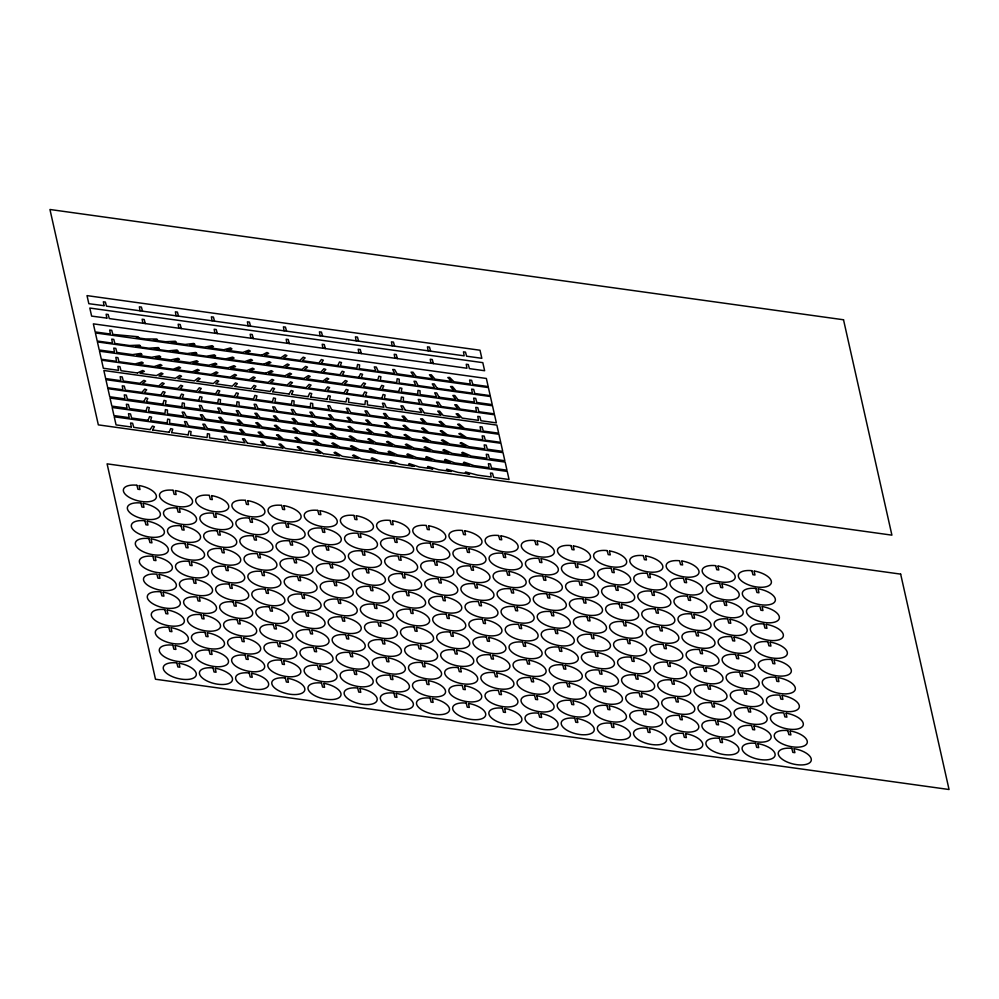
<?xml version="1.0" encoding="UTF-8"?>
<svg xmlns="http://www.w3.org/2000/svg" width="999" height="999" viewBox="0 0 999 999"><rect width="100%" height="100%" fill="white"/><g stroke="black" fill="none" stroke-linecap="round" stroke-linejoin="round"><path stroke-width="1.5" d="M215.659 393.856L199.151 391.571M150.225 429.632L133.729 427.347L132.617 423.276L130.569 422.989L131.281 426.873M343.981 392.944L327.472 390.671M285.027 375.761L289.822 373.114L291.558 373.963L287.562 376.161L303.958 378.434L308.404 375.599L310.177 376.423L306.468 378.783L322.939 381.081L326.935 378.084L328.771 378.858L325.387 381.406M211.301 374.475L216.184 371.878L217.907 372.739L213.848 374.887L230.207 377.16L234.79 374.375L236.551 375.199L232.755 377.51L249.213 379.795L253.384 376.873L255.195 377.659L251.673 380.144L268.169 382.43L271.978 379.37L273.826 380.132L270.604 382.754L287.125 385.065L290.559 381.88L292.457 382.617L289.548 385.352L306.069 387.699L309.128 384.403L311.064 385.09L308.491 387.962M310.414 406.968L310.602 403.109L312.65 403.496L312.874 407.367L329.383 409.665L327.772 405.606L329.77 405.781L331.805 409.94M262.013 355.057L266.945 352.485L268.656 353.346L264.573 355.469L280.969 357.754L285.115 354.807L286.925 355.607L283.429 358.092L299.925 360.389L303.246 357.167L305.157 357.879L302.36 360.664L318.881 363.024L321.366 359.553L323.339 360.202L321.278 363.236M417.707 394.18L417.969 390.347L420.017 390.734L420.154 394.593L436.663 396.878L434.69 392.819L436.675 392.944L439.073 397.127M236.663 405.569L236.975 401.748L239.036 402.147L239.111 405.981L255.619 408.279L254.108 404.233L256.119 404.408L258.042 408.554M140.06 310.789L139.361 306.805L141.396 307.093L142.507 311.139M176.074 315.796L175.374 311.813L177.41 312.1L178.509 316.134M212.075 320.804L211.376 316.82L213.424 317.095L214.523 321.141M248.089 325.811L247.39 321.815L249.438 322.103L250.537 326.149M284.103 330.806L283.404 326.823L285.439 327.11L286.551 331.156M286.888 343.231L286.189 339.235L288.236 339.523L289.335 343.569M320.117 335.814L319.418 331.83L321.453 332.118L322.565 336.151M322.902 348.239L322.202 344.243L324.25 344.53L325.349 348.576M356.131 340.821L355.432 336.838L357.467 337.113L358.566 341.159M358.916 353.234L358.216 349.25L360.252 349.538L361.363 353.571M392.132 345.829L391.433 341.833L393.481 342.12L394.58 346.166M394.93 358.241L394.23 354.258L396.266 354.533L397.377 358.579M430.944 363.249L430.244 359.253L432.28 359.54L433.379 363.586M266.071 373.102L271.216 370.629L272.902 371.503L268.669 373.539L284.952 375.799M264.061 364.123L269.218 361.663L270.891 362.55L266.646 364.56L282.979 366.833L287.437 363.998L289.223 364.822L285.502 367.182L301.973 369.468L305.657 366.371L307.53 367.12L304.408 369.78L320.929 372.103L323.888 368.781L325.824 369.468L323.339 372.365M181.818 406.693L182.33 402.897L184.378 403.334L184.278 407.117L200.787 409.403L199.288 405.357L201.298 405.544L203.209 409.69L219.743 412.038L217.757 407.979L219.743 408.104L222.14 412.287M137.512 372.914L142.707 370.479L144.38 371.353L140.11 373.364L156.393 375.624L161.226 372.927L162.962 373.776L159.003 375.986L175.399 378.271L179.77 375.399L181.556 376.211L177.897 378.609L194.38 380.906L198.314 377.884L200.162 378.658L196.828 381.231L213.336 383.541L216.87 380.382L218.756 381.131L215.772 383.828L232.292 386.176L235.439 382.892L237.362 383.604L234.715 386.438L251.236 388.798L254.008 385.414L255.969 386.089L253.646 389.048M291.458 404.308L292.033 400.537L294.081 400.961L293.918 404.732L310.427 407.03M192.345 371.815L197.59 369.405L199.251 370.279L194.955 372.265L211.214 374.525M167.083 422.852L167.707 419.093L169.755 419.53L169.543 423.289L186.051 425.586L184.503 421.528L186.501 421.703L188.474 425.861M160.851 394.98L144.343 392.819M217.707 402.909L218.456 399.175L220.504 399.637L220.155 403.346L236.663 405.644M188.137 434.79L189.036 431.093L191.071 431.568L190.584 435.239L207.093 437.537L207.405 433.641L209.465 434.053L209.54 437.874L226.049 440.172L224.3 436.113L226.298 436.263L228.459 440.434L244.992 442.807L242.47 438.761L244.405 438.811L247.377 443.007M272.515 401.648L273.464 397.964L275.499 398.439L274.962 402.098L291.471 404.395M398.751 391.483L399.862 387.837L401.898 388.336L401.198 391.958L417.707 394.243M162.874 404.008L164.011 400.374L166.059 400.874L165.322 404.483L181.83 406.78M381.893 398.102L383.079 394.48L385.114 394.992L384.34 398.576L400.836 400.874L401.398 397.015L403.459 397.44L403.284 401.211L419.792 403.509L418.256 399.45L420.254 399.625L422.227 403.783L438.748 406.143L436.501 402.085L438.461 402.172L441.146 406.356M198.764 400.249L199.975 396.628L202.01 397.14L201.211 400.724L217.707 403.009M327.06 399.2L328.284 395.592L330.319 396.103L329.508 399.675L346.004 401.973L346.828 398.151L348.876 398.613L348.451 402.31L364.96 404.607L365.347 400.724L367.395 401.136L367.407 404.945L383.916 407.242L382.43 403.184L384.428 403.371L386.338 407.517L402.872 409.877L400.899 405.819L402.872 405.931L405.282 410.114M146.029 410.739L147.265 407.13L149.301 407.642L148.464 411.213L164.972 413.511L165.384 409.615L167.432 410.04L167.42 413.848L183.928 416.133L182.118 412.075L184.116 412.225L186.338 416.396L202.884 418.768L200.362 414.722L202.298 414.772L205.27 418.968M312.487 416.034L309.89 412.137L311.825 412.175L314.86 416.371M413.648 376.036L411.064 372.152L412.987 372.177L416.034 376.386M253.571 398.988L254.895 395.404L256.93 395.916L256.006 399.463L272.515 401.76M148.139 420.167L149.55 416.608L151.573 417.132L150.587 420.654L167.095 422.952M361.251 377.622L362.562 374.288L360.539 373.726L358.841 377.21M169.193 432.117L170.704 428.583L172.727 429.12L171.628 432.592M308.117 396.541L309.727 393.044L311.75 393.594L310.527 396.978M337.849 365.497L339.473 361.988L341.496 362.537L340.259 365.921M382.18 389.173L383.753 385.964L381.743 385.377L379.845 388.761M179.82 397.577L181.518 394.093L183.541 394.655L182.218 398.002M291.521 394.255L293.157 391.084L291.159 390.497L289.223 393.818M234.628 396.328L236.338 392.857L238.361 393.419L237.025 396.74M362.949 395.442L364.672 391.958L366.683 392.52L365.347 395.854M143.943 401.336L145.767 397.889L147.777 398.464L146.329 401.735M218.032 394.056L219.792 390.921L217.807 390.309L215.734 393.606M152.61 429.832L154.408 426.71L152.41 426.098L150.275 429.408M346.366 393.169L348.189 390.047L346.191 389.435L344.031 392.744M342.27 374.95L344.168 371.853L342.182 371.228L339.872 374.737L323.376 372.452M272.59 391.645L274.563 388.586L272.59 387.949L270.192 391.433L253.684 389.148M160.876 394.905L163.112 391.596L165.097 392.207L163.237 395.304L179.808 397.739M199.101 391.446L201.249 388.436L199.276 387.787L196.691 391.133L180.195 388.936M327.435 390.572L329.645 387.575L327.672 386.913L325.025 390.334L308.516 388.037M144.306 392.719L146.691 389.785L144.743 389.111L141.895 392.382L125.387 390.184L124.276 386.113L122.24 385.839L122.939 389.822L107.73 387.724L105.906 379.657L498.913 434.265L500.724 442.345L485.302 440.197L484.19 436.126L482.155 435.851L482.854 439.835L466.62 437.599L460.327 433.329L458.853 433.716L464.048 437.237L447.602 434.965M180.17 388.848L182.705 385.976L180.782 385.277L177.747 388.486L161.239 386.301M161.226 386.251L164.186 383.529L162.3 382.792L158.791 385.964L142.295 383.666L145.679 381.106L143.844 380.332L139.848 383.329L123.339 381.031L122.228 376.96L120.18 376.685L120.879 380.669L105.669 378.571L103.859 370.504L496.853 425.112L498.676 433.191L483.254 431.044L482.142 426.985L480.094 426.698L480.794 430.681L464.498 428.446L459.29 424.063L457.629 424.313L462.05 428.059M261.913 355.107L245.754 352.859L250.324 351.099L248.739 350.187L242.832 352.447L226.973 350.249L231.93 348.876L230.482 347.914L223.701 349.787L208.279 347.652L213.461 346.665L212.175 345.666L204.495 347.128L189.698 345.067L194.917 344.468L193.806 343.444L185.165 344.443L171.341 342.52L176.299 342.27L175.362 341.233L165.622 341.72L153.459 340.035L157.605 340.06L156.855 339.023L145.592 338.936L136.438 337.662L138.799 337.787L138.224 336.763L112.837 334.39L111.726 330.319L109.69 330.032L110.39 334.028L95.167 331.93L93.357 323.851L486.363 378.471L488.174 386.551L472.752 384.403M321.328 363.361L337.837 365.659M340.284 365.996L356.793 368.281L357.567 364.46L359.615 364.922L359.24 368.631L375.736 370.916L374.288 366.87L376.298 367.058L378.171 371.203L394.692 373.551L392.682 369.493L394.655 369.605L397.103 373.788L413.648 376.186M416.096 376.523L432.604 378.821M451.56 381.456L435.052 379.158L431.306 374.775L429.445 374.825L432.604 378.671M263.923 364.185L247.827 361.95L252.51 360.289L250.961 359.365L244.83 361.538L229.071 359.34L234.091 358.067L232.68 357.093L225.699 358.878L210.377 356.743L215.597 355.844L214.335 354.845L206.468 356.206L191.646 354.146L196.878 353.459L195.729 352.447L187.3 353.534L172.902 351.536L178.097 351.024L177.023 350L168.144 350.874L154.221 348.938L159.303 348.589L158.317 347.552L148.913 348.201L135.627 346.353L140.497 346.166L139.585 345.13L129.608 345.517L114.885 343.481L113.774 339.41L111.738 339.123L112.437 343.119L97.215 341.021L95.405 332.942L488.399 387.562L490.222 395.629L474.8 393.494L473.688 389.423L471.64 389.135L472.34 393.131L456.043 390.884L452.397 386.501L450.524 386.538L453.608 390.384M342.32 375.087L358.828 377.372M361.276 377.709L377.784 380.007L378.858 376.236L380.906 376.723L380.232 380.344L396.74 382.642L397.14 378.758L399.2 379.17L399.188 382.979L415.696 385.277L413.998 381.218L415.984 381.381L418.106 385.539L434.64 387.912L432.255 383.866L434.203 383.928L437.038 388.124M437.087 388.249L453.596 390.547M265.946 373.151L249.775 370.904L254.221 369.056L252.597 368.156L246.928 370.517L230.881 368.281L235.539 366.596L233.978 365.671L227.909 367.869L212.013 365.659L216.833 364.148L215.334 363.211L208.878 365.222L193.144 363.037L198.127 361.713L196.691 360.739L189.835 362.575L174.301 360.427L179.408 359.265L178.047 358.291L170.767 359.927L155.482 357.804L160.677 356.843L159.403 355.844L151.686 357.28L136.701 355.194L141.945 354.42L140.747 353.409L132.555 354.62L116.908 352.447L115.784 348.376L113.749 348.102L114.448 352.085L99.238 349.987L97.415 341.92L490.422 396.528L492.232 404.607L476.81 402.46L475.699 398.389L473.663 398.114L474.363 402.098L458.066 399.85M325.387 381.418L341.895 383.716L345.304 380.519L347.202 381.243L344.33 384.003L360.851 386.351L363.574 382.942L365.522 383.604L363.249 386.576L379.807 388.986M382.255 389.323L398.751 391.608M439.11 397.215L455.619 399.513M192.208 371.878L176.061 369.63L180.594 367.844L178.996 366.933L173.189 369.23L157.193 367.008L161.925 365.409L160.402 364.473L154.146 366.596L138.337 364.398L143.269 362.999L141.808 362.038L135.102 363.948L118.993 361.7L117.882 357.642L115.834 357.355L116.533 361.338L101.324 359.253L99.5 351.173L492.507 405.781L494.318 413.861L478.896 411.725M346.428 393.306L362.937 395.604M365.384 395.941L381.893 398.239M441.196 406.481L457.704 408.778M137.375 372.977L121.016 370.704L119.905 366.645L117.87 366.358L118.569 370.342L103.347 368.256L101.536 360.177L494.53 414.785L496.353 422.864L480.931 420.729L479.82 416.658L477.772 416.371L478.471 420.354L462.175 418.119L457.942 413.723L456.131 413.836L459.727 417.657L443.219 415.484L439.622 411.101L437.737 411.138L440.784 414.985M272.64 391.783L289.148 394.043M291.596 394.418L308.104 396.703M310.552 397.04L327.06 399.338M405.319 410.214L421.828 412.512L419.33 408.466L421.266 408.516L424.213 412.712M424.275 412.849L440.771 415.147M218.107 394.205L234.615 396.491M237.05 396.828L253.559 399.125M331.818 410.002L348.326 412.3L346.353 408.241L348.326 408.354L350.736 412.537M350.774 412.637L367.282 414.935L364.935 410.876L366.883 410.951L369.68 415.147M369.73 415.272L386.238 417.57M388.686 417.907L405.194 420.204M424.138 422.827L407.642 420.542L403.921 416.158L402.06 416.196L405.194 420.042M443.094 425.462L426.585 423.176L422.402 418.781L420.591 418.881L424.138 422.714M462.05 428.096L445.542 425.811L440.859 421.416L439.11 421.578L443.094 425.387M182.255 398.089L198.764 400.374M258.067 408.616L274.575 410.914L272.69 406.855L274.675 406.993L276.985 411.163M277.023 411.251L293.531 413.549L291.283 409.49L293.244 409.578L295.929 413.773M295.966 413.886L312.475 416.183M314.922 416.521L331.431 418.818M350.387 421.453L333.878 419.155L330.407 414.785L328.509 414.797L331.443 418.643M369.343 424.088L352.834 421.79L348.988 417.395L347.128 417.457L350.387 421.303M388.286 426.723L371.79 424.425L367.57 420.03L365.759 420.129L369.343 423.963M407.242 429.345L390.734 427.06L386.138 422.664L384.39 422.814L388.286 426.623M127.422 399.213L143.918 401.511M146.366 401.848L162.874 404.145M222.178 412.387L238.686 414.672L236.276 410.626L238.224 410.689L241.084 414.885M241.134 415.01L257.642 417.307M260.09 417.644L276.598 419.942M295.554 422.577L279.046 420.279L275.299 415.896L273.439 415.946L276.611 419.792M314.51 425.212L298.002 422.914L293.881 418.519L292.058 418.618L295.554 422.452M333.454 427.847L316.945 425.549L312.462 421.153L310.689 421.303L314.498 425.112M411.775 438.723L428.109 440.996L422.739 437.574L424.15 437.15L430.644 441.283M430.781 441.371L447.003 443.618L441.433 440.334L442.769 439.86L449.8 444.018L465.871 446.241L460.139 443.119L461.376 442.582L468.843 446.653L484.877 448.888L484.178 444.88L486.213 445.167L487.325 449.2L502.747 451.373L500.936 443.294L107.929 388.686L109.753 396.753L124.975 398.876L124.263 394.867L126.311 395.142L127.41 399.188M129.52 408.579L146.016 410.876M205.332 419.118L221.84 421.403M240.784 424.038L224.288 421.753L220.604 417.37L218.744 417.407L221.84 421.253M338.049 437.562L354.42 439.835L349.126 436.363L350.562 435.951L356.943 440.122L373.326 442.457L367.857 439.098L369.23 438.648L376.049 442.832L392.207 445.079L386.588 441.845L387.887 441.346L395.067 445.479L411.101 447.702L405.344 444.605L406.568 444.056L414.086 448.126L429.97 450.324L424.1 447.365L425.249 446.778L433.129 450.774L448.813 452.947L442.869 450.149L443.931 449.513L452.185 453.421L467.632 455.569L461.663 452.947L462.612 452.272L471.266 456.068L486.975 458.254L486.276 454.245L488.311 454.533L489.423 458.566L504.845 460.739L503.034 452.659L110.027 398.052L111.851 406.118L127.073 408.241L126.361 404.233L128.409 404.508L129.508 408.554M148.139 420.317L131.631 418.019L130.519 413.961L128.484 413.673L129.183 417.657L113.961 415.572L112.15 407.492L505.157 462.1L506.968 470.179L491.545 468.044L490.434 463.973L488.399 463.686L489.098 467.682L474.026 465.609L464.036 462.15L463.399 462.937L469.118 464.922L454.82 462.937L445.279 459.378L444.53 460.127L450.412 462.325L435.689 460.277L426.523 456.605L425.686 457.33L431.643 459.715L416.583 457.617L407.779 453.858L406.855 454.545L412.837 457.105L397.502 454.97L389.048 451.123L388.049 451.773L394.006 454.483L378.446 452.322L370.329 448.389L369.243 449.001L375.162 451.86L359.403 449.675L351.623 445.666L350.462 446.241L356.293 449.238L340.322 447.028L333.142 442.894L331.843 443.394L337.475 446.628L321.253 444.368M188.486 425.924L204.995 428.221L202.809 424.163L204.77 424.25L207.392 428.446M207.442 428.559L223.951 430.856M226.398 431.193L242.907 433.491M261.863 436.126L245.354 433.828L241.521 429.433L239.673 429.495L242.907 433.341M280.806 438.748L264.31 436.463L259.915 432.067L258.129 432.192L261.85 436.014M131.281 426.998L116.059 424.887L114.236 416.808L507.242 471.428L509.053 479.508L493.631 477.36L492.519 473.289L490.484 473.014L491.183 476.998L477.634 475.137L465.634 471.99L465.334 472.889L469.692 474.026L458.066 472.415L446.803 469.205L446.391 470.067L451.348 471.478L438.686 469.717L427.984 466.421L427.485 467.257L432.829 468.906L419.33 467.033L409.215 463.611L408.603 464.41L414.273 466.333L399.912 464.335L390.659 460.689L389.847 461.426L395.779 463.761L380.656 461.663L372.177 457.817L371.178 458.466L377.135 461.176L361.488 458.991L353.758 454.97L352.585 455.532L358.404 458.566L342.37 456.343L335.414 452.172L334.066 452.647L339.598 455.956L323.314 453.683M152.672 429.982L169.181 432.267M171.628 432.617L188.137 434.902M247.44 443.144L263.948 445.442M282.904 448.076L266.396 445.779L262.537 441.396L260.689 441.458L263.961 445.292M280.806 438.698L276.523 434.927L278.221 434.715L283.254 439.098L299.762 441.383L294.93 437.712L296.503 437.4L302.21 441.733L318.631 444.006L313.361 440.534L314.81 440.122L321.154 444.305M407.242 429.283L403.009 425.524L404.707 425.312L409.69 429.695L426.198 431.98L421.628 428.234L423.264 427.972L428.646 432.33L445.142 434.615L440.234 430.969L441.795 430.644L447.602 434.952M333.454 427.772L329.345 423.988L331.069 423.801L335.901 428.184L352.41 430.482L348.014 426.685L349.687 426.448L354.857 430.819L371.366 433.116L366.683 429.395L368.294 429.108L373.813 433.454L390.309 435.739L385.364 432.105L386.925 431.78L392.757 436.076L409.215 438.374L404.046 434.84L405.544 434.453L411.713 438.686M695.579 631.892L696.553 635.726L698.588 636.013L697.764 632.305M575.074 563.511L576.048 567.345L578.084 567.632L577.26 563.923M679.357 715.696L680.331 719.542L682.367 719.817L681.543 716.121M595.029 652.347L596.003 656.181L598.051 656.468L597.215 652.759M474.525 583.965L475.499 587.799L477.547 588.086L476.71 584.378M414.148 627.21L415.122 631.043L417.17 631.331L416.333 627.622M293.644 558.828L294.63 562.662L296.666 562.949L295.829 559.24M209.315 495.479L210.302 499.313L212.337 499.6L211.501 495.891M313.599 647.664L314.585 651.498L316.621 651.785L315.784 648.076M193.107 579.283L194.081 583.116L196.116 583.404L195.292 579.695M213.062 668.119L214.036 671.952L216.071 672.24L215.247 668.531M282.892 447.989L278.946 444.193L280.694 444.018L285.352 448.414L301.86 450.711L297.252 446.965L298.888 446.69L304.308 451.048L320.754 453.334L315.622 449.787L317.12 449.413L323.251 453.646M751.935 570.866L752.934 574.725L754.982 574.999L754.145 571.291M651.398 591.308L652.397 595.167L654.432 595.454L653.596 591.745M755.681 743.506L756.68 747.364L758.716 747.639L757.879 743.93M715.509 720.704L716.508 724.562L718.543 724.849L717.719 721.141M635.177 675.124L636.176 678.983L638.211 679.258L637.387 675.549M550.849 611.763L551.848 615.621L553.883 615.908L553.059 612.2M514.672 606.743L515.671 610.601L517.707 610.876L516.883 607.167M430.344 543.381L431.343 547.24L433.379 547.527L432.555 543.818M394.168 538.361L395.167 542.22L397.215 542.494L396.378 538.786M534.627 695.566L535.626 699.425L537.674 699.712L536.838 696.003M369.967 586.625L370.966 590.484L373.002 590.771L372.177 587.062M329.807 563.836L330.806 567.694L332.842 567.981L332.005 564.273M249.463 518.244L250.462 522.102L252.51 522.39L251.673 518.681M269.43 607.08L270.429 610.938L272.465 611.226L271.628 607.517M148.926 538.698L149.925 542.557L151.96 542.844L151.124 539.135M451.548 381.356L447.827 377.535L449.612 377.397L454.008 381.793L470.304 384.066L469.605 380.057L471.64 380.332L472.752 384.378M771.877 659.677L772.901 663.548L774.937 663.836L774.1 660.127M735.701 654.645L736.725 658.528L738.761 658.803L737.924 655.107M607.217 550.736L608.229 554.607L610.277 554.895L609.44 551.186M615.197 586.263L616.221 590.147L618.256 590.421L617.419 586.725M711.5 702.921L712.512 706.793L714.56 707.08L713.723 703.371M671.34 680.119L672.352 684.003L674.387 684.29L673.551 680.581M590.996 634.54L592.02 638.411L594.055 638.698L593.219 634.989M470.504 566.158L471.516 570.029L473.551 570.317L472.714 566.608M610.963 723.376L611.975 727.247L614.01 727.534L613.174 723.825M570.791 700.574L571.803 704.457L573.838 704.745L573.014 701.036M490.459 654.994L491.471 658.865L493.506 659.153L492.682 655.444M450.287 632.192L451.298 636.076L453.346 636.363L452.51 632.654M325.799 546.041L326.81 549.925L328.846 550.212L328.022 546.503M285.627 523.251L286.638 527.135L288.686 527.41L287.849 523.713M430.082 698.239L431.093 702.11L433.129 702.397L432.305 698.688M389.91 675.436L390.921 679.32L392.969 679.607L392.132 675.898M353.733 670.416L354.745 674.288L356.793 674.575L355.956 670.866M225.25 566.495L226.261 570.379L228.309 570.666L227.472 566.957M185.077 543.706L186.101 547.589L188.137 547.864L187.3 544.168M233.229 602.035L234.253 605.906L236.288 606.193L235.452 602.484M209.028 650.299L210.04 654.183L212.088 654.47L211.251 650.761M168.868 627.509L169.88 631.393L171.915 631.668L171.079 627.971M240.784 423.926L237.225 420.092L239.036 419.98L243.232 424.375L259.74 426.673L255.781 422.789L257.542 422.614L262.188 427.01L278.696 429.308L274.4 425.487L276.086 425.262L281.144 429.645L297.652 431.943L293.044 428.196L294.68 427.922L300.1 432.28L316.596 434.577L311.713 430.919L313.286 430.594L319.056 434.915L335.514 437.2L330.419 433.641L331.918 433.266L337.999 437.525M226.323 431.031L223.114 426.835L221.204 426.823L223.976 430.669M715.734 565.796L716.758 569.692L718.805 569.979L717.969 566.271M727.709 619.093L728.733 622.989L730.781 623.276L729.944 619.567M687.537 596.303L688.573 600.199L690.609 600.486L689.772 596.778M691.533 614.06L692.557 617.969L694.605 618.244L693.768 614.547M791.82 748.488L792.856 752.384L794.892 752.672L794.055 748.963M571.028 545.679L572.052 549.587L574.1 549.862L573.264 546.166M667.332 662.337L668.356 666.233L670.404 666.52L669.567 662.812M719.467 738.436L720.504 742.332L722.539 742.619L721.703 738.91M627.16 639.547L628.196 643.443L630.232 643.731L629.395 640.022M546.828 593.955L547.852 597.852L549.9 598.139L549.063 594.43M506.655 571.166L507.692 575.062L509.727 575.349L508.891 571.64M566.783 682.792L567.819 686.688L569.855 686.975L569.018 683.266M426.323 525.574L427.36 529.47L429.395 529.757L428.559 526.048M526.61 659.989L527.647 663.898L529.682 664.173L528.858 660.476M574.762 718.318L575.799 722.227L577.834 722.502L576.997 718.805M530.606 677.759L531.643 681.668L533.678 681.942L532.842 678.234M446.278 614.41L447.315 618.306L449.35 618.593L448.514 614.885M406.118 591.608L407.142 595.516L409.178 595.791L408.354 592.095M454.258 649.937L455.294 653.846L457.33 654.12L456.506 650.424M281.618 505.469L282.655 509.365L284.69 509.652L283.853 505.944M333.766 581.555L334.79 585.464L336.825 585.739L336.001 582.042M385.901 657.654L386.938 661.55L388.973 661.837L388.136 658.129M345.729 634.865L346.765 638.761L348.801 639.048L347.977 635.339M309.565 629.832L310.589 633.728L312.625 634.015L311.8 630.307M265.397 589.273L266.433 593.169L268.469 593.456L267.632 589.747M140.909 503.121L141.933 507.017L143.981 507.305L143.144 503.596M189.061 561.45L190.085 565.347L192.133 565.634L191.296 561.925M285.352 678.109L286.388 682.005L288.424 682.292L287.6 678.583M144.892 520.891L145.929 524.787L147.964 525.074L147.14 521.366M245.192 655.307L246.216 659.215L248.264 659.49L247.427 655.794M164.86 609.727L165.884 613.623L167.932 613.91L167.095 610.202M172.839 645.254L173.863 649.163L175.911 649.437L175.075 645.729M763.898 624.138L764.909 628.021L766.957 628.309L766.121 624.6M767.894 641.907L768.905 645.791L770.941 646.066L770.104 642.369M683.566 578.546L684.577 582.429L686.613 582.717L685.789 579.008M787.849 730.744L788.86 734.615L790.896 734.902L790.072 731.193M643.393 555.756L644.405 559.64L646.453 559.927L645.616 556.218M647.389 573.526L648.401 577.41L650.436 577.684L649.612 573.988M747.677 707.941L748.688 711.825L750.736 712.112L749.899 708.403M623.189 621.803L624.2 625.674L626.236 625.961L625.411 622.252M675.324 697.889L676.335 701.773L678.383 702.06L677.547 698.351M583.016 599L584.028 602.884L586.076 603.171L585.239 599.462M542.844 576.211L543.868 580.094L545.904 580.369L545.067 576.673M647.127 728.396L648.151 732.279L650.187 732.554L649.35 728.858M502.684 553.421L503.696 557.292L505.731 557.579L504.907 553.871M554.82 629.507L555.844 633.391L557.879 633.678L557.042 629.969M606.967 705.606L607.979 709.477L610.014 709.765L609.19 706.056M462.512 530.619L463.536 534.502L465.571 534.79L464.735 531.081M482.467 619.455L483.491 623.339L485.526 623.613L484.69 619.917M434.328 561.126L435.339 565.009L437.375 565.297L436.538 561.588M486.463 637.225L487.475 641.096L489.522 641.383L488.686 637.674M402.135 573.863L403.159 577.747L405.194 578.034L404.358 574.325M410.114 609.402L411.138 613.286L413.174 613.561L412.337 609.852M361.975 551.073L362.987 554.957L365.022 555.232L364.198 551.535M365.959 568.843L366.983 572.714L369.018 573.001L368.181 569.293M466.258 703.259L467.27 707.142L469.305 707.429L468.481 703.721M289.623 541.021L290.634 544.905L292.67 545.179L291.845 541.47M341.758 617.107L342.769 620.991L344.817 621.278L343.981 617.569M393.906 693.206L394.917 697.09L396.953 697.364L396.128 693.668M301.598 594.318L302.61 598.201L304.645 598.488L303.808 594.78M261.426 571.528L262.437 575.399L264.485 575.686L263.649 571.977M221.254 548.726L222.278 552.609L224.313 552.897L223.476 549.188M181.094 525.936L182.105 529.82L184.141 530.107L183.317 526.398M241.209 637.562L242.233 641.445L244.268 641.733L243.431 638.024M249.201 673.101L250.212 676.972L252.248 677.26L251.423 673.551M201.049 614.772L202.06 618.656L204.096 618.93L203.272 615.234M260.015 417.482L256.743 413.286L254.845 413.286L257.667 417.132M457.992 399.687L454.782 395.492L452.872 395.479L455.631 399.338M388.611 417.744L385.414 413.549L383.504 413.536L386.263 417.382M457.717 408.603L454.757 404.757L456.643 404.745L460.127 409.041L476.448 411.376L475.749 407.367L477.784 407.654L478.896 411.7M723.713 601.323L724.75 605.219L726.785 605.506L725.948 601.798M775.861 677.422L776.885 681.318L778.92 681.605L778.096 677.896M751.648 725.686L752.684 729.595L754.72 729.869L753.895 726.173M703.508 667.369L704.532 671.266L706.568 671.553L705.744 667.844M655.356 609.04L656.38 612.936L658.428 613.224L657.592 609.515M707.492 685.127L708.528 689.035L710.564 689.31L709.727 685.614M663.336 644.567L664.372 648.476L666.408 648.751L665.571 645.054M631.156 657.305L632.18 661.213L634.228 661.488L633.391 657.792M534.852 540.659L535.876 544.555L537.924 544.842L537.087 541.133M498.676 535.626L499.712 539.535L501.748 539.81L500.911 536.101M602.959 687.811L603.995 691.72L606.031 691.995L605.194 688.299M510.651 588.923L511.675 592.832L513.723 593.106L512.887 589.41M562.787 665.022L563.823 668.918L565.859 669.205L565.034 665.496M522.627 642.232L523.651 646.128L525.699 646.415L524.862 642.707M438.299 578.871L439.323 582.779L441.371 583.054L440.534 579.358M538.586 713.298L539.622 717.195L541.658 717.482L540.821 713.773M390.147 520.541L391.183 524.45L393.219 524.725L392.382 521.028M442.282 596.64L443.319 600.536L445.354 600.824L444.53 597.115M502.41 708.266L503.446 712.162L505.482 712.449L504.657 708.741M317.794 510.489L318.831 514.398L320.866 514.672L320.03 510.976M321.79 528.259L322.814 532.155L324.862 532.442L324.026 528.733M422.077 662.674L423.114 666.583L425.149 666.87L424.313 663.161M381.905 639.884L382.942 643.781L384.977 644.068L384.153 640.359M245.442 500.437L246.478 504.333L248.514 504.62L247.677 500.911M349.725 652.622L350.761 656.53L352.797 656.805L351.96 653.109M217.245 530.944L218.282 534.84L220.317 535.127L219.493 531.418M321.528 683.129L322.565 687.037L324.6 687.312L323.776 683.616M273.389 624.8L274.413 628.708L276.448 628.983L275.624 625.287M177.085 508.154L178.109 512.05L180.157 512.337L179.321 508.628M136.913 485.352L137.949 489.26L139.985 489.535L139.148 485.839M152.884 556.418L153.908 560.327L155.956 560.601L155.12 556.905M205.02 632.517L206.056 636.413L208.092 636.7L207.255 632.991M755.881 588.561L756.93 592.482L758.965 592.769L758.141 589.06M719.705 583.541L720.754 587.462L722.789 587.737L721.965 584.04M731.68 636.838L732.729 640.759L734.764 641.046L733.94 637.337M739.66 672.364L740.709 676.298L742.744 676.573L741.92 672.864M611.176 568.456L612.225 572.377L614.26 572.664L613.436 568.955M619.168 603.983L620.204 607.916L622.252 608.191L621.415 604.482M586.975 616.733L588.024 620.654L590.059 620.928L589.235 617.232M558.791 647.24L559.827 651.161L561.875 651.435L561.038 647.739M466.471 548.351L467.52 552.272L469.555 552.547L468.731 548.851M494.418 672.714L495.467 676.635L497.502 676.922L496.665 673.214M353.958 515.496L355.007 519.418L357.043 519.705L356.206 515.996M458.241 667.682L459.29 671.603L461.326 671.89L460.489 668.181M373.913 604.333L374.962 608.254L376.998 608.541L376.161 604.832M426.061 680.419L427.097 684.352L429.145 684.627L428.309 680.931M337.737 599.3L338.786 603.221L340.821 603.508L339.985 599.8M253.409 535.951L254.458 539.872L256.493 540.159L255.669 536.451M305.557 612.037L306.593 615.971L308.641 616.246L307.804 612.549M357.692 688.136L358.741 692.057L360.776 692.344L359.952 688.636M173.077 490.359L174.126 494.28L176.161 494.567L175.325 490.859M229.208 584.228L230.257 588.149L232.292 588.423L231.468 584.727M281.356 660.314L282.392 664.235L284.44 664.522L283.604 660.814M237.188 619.755L238.237 623.676L240.272 623.963L239.448 620.254M160.851 591.932L161.9 595.854L163.936 596.141L163.099 592.432M176.811 662.999L177.859 666.92L179.895 667.207L179.071 663.498M253.321 338.561L252.223 334.515L250.187 334.24L250.886 338.224M217.32 333.554L216.209 329.52L214.173 329.233L214.872 333.216M430.594 351.173L429.495 347.128L427.447 346.84L428.146 350.824M181.306 328.559L180.195 324.513L178.159 324.225L178.858 328.221M145.292 323.551L144.193 319.505L142.145 319.218L142.845 323.214M762.125 606.83L762.961 610.539L760.926 610.252L759.877 606.331A16.921 7.605 13.6 0 0 749.762 616.695A16.921 7.605 13.6 0 0 777.821 620.591A16.921 7.605 13.6 0 0 762.262 606.543M782.08 695.666L782.916 699.375L780.881 699.088L779.832 695.167A16.921 7.605 13.6 0 0 769.717 705.531A16.921 7.605 13.6 0 0 797.789 709.427A16.921 7.605 13.6 0 0 782.217 695.379M786.076 713.436L786.912 717.132L784.864 716.857L783.828 712.924A16.921 7.605 13.6 0 0 773.713 723.288A16.921 7.605 13.6 0 0 801.772 727.197A16.921 7.605 13.6 0 0 786.213 713.149M745.903 690.634L746.74 694.342L744.705 694.055L743.668 690.159A16.921 7.605 13.6 0 0 733.541 700.499A16.921 7.605 13.6 0 0 761.613 704.395A16.921 7.605 13.6 0 0 746.041 690.359M681.793 561.238L682.629 564.947L680.581 564.66L679.545 560.739A16.921 7.605 13.6 0 0 669.43 571.103A16.921 7.605 13.6 0 0 697.489 574.999A16.921 7.605 13.6 0 0 681.93 560.963M701.748 650.074L702.584 653.783L700.549 653.496L699.5 649.575A16.921 7.605 13.6 0 0 689.385 659.939A16.921 7.605 13.6 0 0 717.444 663.836A16.921 7.605 13.6 0 0 701.885 649.8M661.588 627.285L662.412 630.993L660.376 630.706L659.328 626.785A16.921 7.605 13.6 0 0 649.213 637.15A16.921 7.605 13.6 0 0 677.285 641.046A16.921 7.605 13.6 0 0 661.713 626.997M685.526 733.878L686.363 737.587L684.327 737.299L683.291 733.403A16.921 7.605 13.6 0 0 673.164 743.743A16.921 7.605 13.6 0 0 701.223 747.639A16.921 7.605 13.6 0 0 685.664 733.603M641.37 693.318L642.207 697.027L640.172 696.74L639.123 692.819A16.921 7.605 13.6 0 0 629.008 703.184A16.921 7.605 13.6 0 0 657.067 707.08A16.921 7.605 13.6 0 0 641.508 693.044M645.366 711.088L646.191 714.797L644.155 714.51L643.131 710.614A16.921 7.605 13.6 0 0 632.991 720.953A16.921 7.605 13.6 0 0 661.063 724.849A16.921 7.605 13.6 0 0 645.491 710.801M581.243 581.693L582.08 585.402L580.044 585.114L578.995 581.193A16.921 7.605 13.6 0 0 568.881 591.558A16.921 7.605 13.6 0 0 596.94 595.454A16.921 7.605 13.6 0 0 581.381 581.418M601.211 670.529L602.035 674.238L599.999 673.95L598.95 670.029A16.921 7.605 13.6 0 0 588.836 680.394A16.921 7.605 13.6 0 0 616.907 684.29A16.921 7.605 13.6 0 0 601.336 670.242M541.083 558.903L541.908 562.612L539.872 562.325L538.848 558.416A16.921 7.605 13.6 0 0 528.708 568.768A16.921 7.605 13.6 0 0 556.78 572.664A16.921 7.605 13.6 0 0 541.208 558.616M520.866 624.937L521.703 628.646L519.667 628.359L518.618 624.437A16.921 7.605 13.6 0 0 508.503 634.802A16.921 7.605 13.6 0 0 536.563 638.698A16.921 7.605 13.6 0 0 521.003 624.662M480.706 602.147L481.53 605.856L479.495 605.569L478.446 601.648A16.921 7.605 13.6 0 0 468.331 612.012A16.921 7.605 13.6 0 0 496.403 615.908A16.921 7.605 13.6 0 0 480.831 601.86M500.661 690.983L501.498 694.68L499.45 694.405L498.401 690.484A16.921 7.605 13.6 0 0 488.299 700.836A16.921 7.605 13.6 0 0 516.358 704.745A16.921 7.605 13.6 0 0 500.799 690.696M464.485 685.951L465.322 689.66L463.274 689.372L462.25 685.476A16.921 7.605 13.6 0 0 452.122 695.816A16.921 7.605 13.6 0 0 480.182 699.712A16.921 7.605 13.6 0 0 464.622 685.676M400.362 556.555L401.198 560.264L399.163 559.977L398.114 556.056A16.921 7.605 13.6 0 0 387.999 566.421A16.921 7.605 13.6 0 0 416.071 570.317A16.921 7.605 13.6 0 0 400.499 556.281M420.329 645.391L421.153 649.1L419.118 648.813L418.069 644.892A16.921 7.605 13.6 0 0 407.954 655.257A16.921 7.605 13.6 0 0 436.026 659.153A16.921 7.605 13.6 0 0 420.454 645.104M360.202 533.766L361.039 537.474L358.991 537.187L357.967 533.291A16.921 7.605 13.6 0 0 347.839 543.631A16.921 7.605 13.6 0 0 375.899 547.527A16.921 7.605 13.6 0 0 360.339 533.478M380.157 622.602L380.994 626.298L378.946 626.023L377.909 622.102A16.921 7.605 13.6 0 0 367.794 632.454A16.921 7.605 13.6 0 0 395.854 636.363A16.921 7.605 13.6 0 0 380.294 622.315M299.825 577.01L300.649 580.719L298.614 580.431L297.59 576.535A16.921 7.605 13.6 0 0 287.462 586.875A16.921 7.605 13.6 0 0 315.522 590.771A16.921 7.605 13.6 0 0 299.962 576.723M319.78 665.846L320.617 669.555L318.569 669.268L317.532 665.346A16.921 7.605 13.6 0 0 307.417 675.711A16.921 7.605 13.6 0 0 335.477 679.607A16.921 7.605 13.6 0 0 319.917 665.559M259.653 554.22L260.489 557.917L258.454 557.642L257.417 553.733A16.921 7.605 13.6 0 0 247.29 564.073A16.921 7.605 13.6 0 0 275.349 567.981A16.921 7.605 13.6 0 0 259.79 553.933M279.608 643.044L280.444 646.753L278.409 646.478L277.36 642.544A16.921 7.605 13.6 0 0 267.245 652.909A16.921 7.605 13.6 0 0 295.317 656.818A16.921 7.605 13.6 0 0 279.745 642.769M215.497 513.661L216.333 517.357L214.285 517.082L213.249 513.161A16.921 7.605 13.6 0 0 203.134 523.513A16.921 7.605 13.6 0 0 231.194 527.422A16.921 7.605 13.6 0 0 215.634 513.374M199.276 597.464L200.112 601.173L198.077 600.886L197.028 596.965A16.921 7.605 13.6 0 0 186.913 607.33A16.921 7.605 13.6 0 0 214.972 611.226A16.921 7.605 13.6 0 0 199.413 597.177M159.116 574.662L159.94 578.371L157.904 578.096L156.868 574.188A16.921 7.605 13.6 0 0 146.741 584.527A16.921 7.605 13.6 0 0 174.813 588.436A16.921 7.605 13.6 0 0 159.241 574.388M392.52 520.741A16.921 7.605 13.6 0 1 408.079 534.79A16.921 7.605 13.6 0 1 380.02 530.881A16.921 7.605 13.6 0 1 390.072 520.404M794.193 748.676A16.921 7.605 13.6 0 1 809.752 762.724A16.921 7.605 13.6 0 1 781.693 758.828A16.921 7.605 13.6 0 1 791.745 748.338M758.016 743.656A16.921 7.605 13.6 0 1 773.576 757.704A16.921 7.605 13.6 0 1 745.516 753.795A16.921 7.605 13.6 0 1 755.569 743.318M721.84 738.623A16.921 7.605 13.6 0 1 737.399 752.672A16.921 7.605 13.6 0 1 709.34 748.775A16.921 7.605 13.6 0 1 719.392 738.286M649.487 728.571A16.921 7.605 13.6 0 1 665.059 742.619A16.921 7.605 13.6 0 1 636.987 738.711A16.921 7.605 13.6 0 1 647.04 728.234M613.311 723.551A16.921 7.605 13.6 0 1 628.883 737.587A16.921 7.605 13.6 0 1 600.811 733.691A16.921 7.605 13.6 0 1 610.864 723.201M577.135 718.518A16.921 7.605 13.6 0 1 592.707 732.567A16.921 7.605 13.6 0 1 564.635 728.658A16.921 7.605 13.6 0 1 574.687 718.181M540.958 713.486A16.921 7.605 13.6 0 1 556.53 727.534A16.921 7.605 13.6 0 1 528.459 723.638A16.921 7.605 13.6 0 1 538.511 713.149M504.782 708.466A16.921 7.605 13.6 0 1 520.354 722.502A16.921 7.605 13.6 0 1 492.282 718.606A16.921 7.605 13.6 0 1 502.335 708.129M468.606 703.433A16.921 7.605 13.6 0 1 484.178 717.482A16.921 7.605 13.6 0 1 456.106 713.586A16.921 7.605 13.6 0 1 466.158 703.096M432.43 698.413A16.921 7.605 13.6 0 1 448.002 712.449A16.921 7.605 13.6 0 1 419.93 708.553A16.921 7.605 13.6 0 1 429.982 698.076M396.253 693.381A16.921 7.605 13.6 0 1 411.825 707.429A16.921 7.605 13.6 0 1 383.753 703.521A16.921 7.605 13.6 0 1 393.806 693.044M360.077 688.361A16.921 7.605 13.6 0 1 375.649 702.397A16.921 7.605 13.6 0 1 347.577 698.501A16.921 7.605 13.6 0 1 357.63 688.011M323.901 683.328A16.921 7.605 13.6 0 1 339.473 697.377A16.921 7.605 13.6 0 1 311.401 693.468A16.921 7.605 13.6 0 1 321.466 682.991M287.724 678.296A16.921 7.605 13.6 0 1 303.296 692.344A16.921 7.605 13.6 0 1 275.225 688.448A16.921 7.605 13.6 0 1 285.289 677.959M251.548 673.276A16.921 7.605 13.6 0 1 267.12 687.312A16.921 7.605 13.6 0 1 239.048 683.416A16.921 7.605 13.6 0 1 249.113 672.939M215.372 668.244A16.921 7.605 13.6 0 1 230.944 682.292A16.921 7.605 13.6 0 1 202.872 678.396A16.921 7.605 13.6 0 1 212.937 667.906M179.196 663.224A16.921 7.605 13.6 0 1 194.768 677.26A16.921 7.605 13.6 0 1 166.696 673.363A16.921 7.605 13.6 0 1 176.761 662.874M790.197 730.918A16.921 7.605 13.6 0 1 805.768 744.954A16.921 7.605 13.6 0 1 777.697 741.058A16.921 7.605 13.6 0 1 787.761 730.581M754.02 725.886A16.921 7.605 13.6 0 1 769.592 739.934A16.921 7.605 13.6 0 1 741.52 736.026A16.921 7.605 13.6 0 1 751.585 725.549M717.844 720.866A16.921 7.605 13.6 0 1 733.416 734.902A16.921 7.605 13.6 0 1 705.344 731.006A16.921 7.605 13.6 0 1 715.409 720.516M681.668 715.833A16.921 7.605 13.6 0 1 697.24 729.882A16.921 7.605 13.6 0 1 669.168 725.973A16.921 7.605 13.6 0 1 679.233 715.496M609.315 705.781A16.921 7.605 13.6 0 1 624.887 719.817A16.921 7.605 13.6 0 1 596.828 715.921A16.921 7.605 13.6 0 1 606.88 705.444M573.151 700.749A16.921 7.605 13.6 0 1 588.711 714.797A16.921 7.605 13.6 0 1 560.651 710.901A16.921 7.605 13.6 0 1 570.704 700.411M536.975 695.729A16.921 7.605 13.6 0 1 552.534 709.765A16.921 7.605 13.6 0 1 524.475 705.868A16.921 7.605 13.6 0 1 534.527 695.379M428.446 680.644A16.921 7.605 13.6 0 1 444.006 694.692A16.921 7.605 13.6 0 1 415.946 690.784A16.921 7.605 13.6 0 1 425.999 680.307M392.27 675.611A16.921 7.605 13.6 0 1 407.829 689.66A16.921 7.605 13.6 0 1 379.77 685.764A16.921 7.605 13.6 0 1 389.822 675.274M356.094 670.591A16.921 7.605 13.6 0 1 371.653 684.627A16.921 7.605 13.6 0 1 343.594 680.731A16.921 7.605 13.6 0 1 353.646 670.254M283.741 660.539A16.921 7.605 13.6 0 1 299.3 674.575A16.921 7.605 13.6 0 1 271.241 670.679A16.921 7.605 13.6 0 1 281.293 660.189M247.565 655.506A16.921 7.605 13.6 0 1 263.124 669.555A16.921 7.605 13.6 0 1 235.065 665.646A16.921 7.605 13.6 0 1 245.117 655.169M211.388 650.474A16.921 7.605 13.6 0 1 226.948 664.522A16.921 7.605 13.6 0 1 198.888 660.626A16.921 7.605 13.6 0 1 208.941 650.137M175.212 645.454A16.921 7.605 13.6 0 1 190.772 659.502A16.921 7.605 13.6 0 1 162.712 655.594A16.921 7.605 13.6 0 1 172.765 645.117M750.037 708.116A16.921 7.605 13.6 0 1 765.596 722.165A16.921 7.605 13.6 0 1 737.537 718.269A16.921 7.605 13.6 0 1 747.589 707.779M713.86 703.096A16.921 7.605 13.6 0 1 729.42 717.132A16.921 7.605 13.6 0 1 701.36 713.236A16.921 7.605 13.6 0 1 711.413 702.759M677.684 698.064A16.921 7.605 13.6 0 1 693.244 712.112A16.921 7.605 13.6 0 1 665.184 708.216A16.921 7.605 13.6 0 1 675.237 697.727M605.332 688.011A16.921 7.605 13.6 0 1 620.891 702.06A16.921 7.605 13.6 0 1 592.832 698.151A16.921 7.605 13.6 0 1 602.884 687.674M569.155 682.991A16.921 7.605 13.6 0 1 584.715 697.027A16.921 7.605 13.6 0 1 556.655 693.131A16.921 7.605 13.6 0 1 566.708 682.642M532.979 677.959A16.921 7.605 13.6 0 1 548.538 692.007A16.921 7.605 13.6 0 1 520.479 688.099A16.921 7.605 13.6 0 1 530.531 677.622M496.803 672.926A16.921 7.605 13.6 0 1 512.362 686.975A16.921 7.605 13.6 0 1 484.303 683.079A16.921 7.605 13.6 0 1 494.355 672.589M460.626 667.906A16.921 7.605 13.6 0 1 476.186 681.942A16.921 7.605 13.6 0 1 448.126 678.046A16.921 7.605 13.6 0 1 458.179 667.569M424.45 662.874A16.921 7.605 13.6 0 1 440.01 676.922A16.921 7.605 13.6 0 1 411.95 673.026A16.921 7.605 13.6 0 1 422.003 662.537M388.274 657.854A16.921 7.605 13.6 0 1 403.833 671.89A16.921 7.605 13.6 0 1 375.774 667.994A16.921 7.605 13.6 0 1 385.826 657.504M352.098 652.822A16.921 7.605 13.6 0 1 367.657 666.87A16.921 7.605 13.6 0 1 339.598 662.961A16.921 7.605 13.6 0 1 349.65 652.484M315.921 647.789A16.921 7.605 13.6 0 1 331.481 661.837A16.921 7.605 13.6 0 1 303.421 657.941A16.921 7.605 13.6 0 1 313.474 647.452M243.569 637.737A16.921 7.605 13.6 0 1 259.141 651.785A16.921 7.605 13.6 0 1 231.069 647.889A16.921 7.605 13.6 0 1 241.121 637.399M207.392 632.717A16.921 7.605 13.6 0 1 222.964 646.753A16.921 7.605 13.6 0 1 194.892 642.856A16.921 7.605 13.6 0 1 204.945 632.379M171.216 627.684A16.921 7.605 13.6 0 1 186.788 641.733A16.921 7.605 13.6 0 1 158.716 637.824A16.921 7.605 13.6 0 1 168.769 627.347M709.864 685.326A16.921 7.605 13.6 0 1 725.436 699.375A16.921 7.605 13.6 0 1 697.364 695.466A16.921 7.605 13.6 0 1 707.417 684.989M673.688 680.294A16.921 7.605 13.6 0 1 689.26 694.342A16.921 7.605 13.6 0 1 661.188 690.446A16.921 7.605 13.6 0 1 671.241 679.957M637.512 675.274A16.921 7.605 13.6 0 1 653.084 689.322A16.921 7.605 13.6 0 1 625.012 685.414A16.921 7.605 13.6 0 1 635.064 674.937M565.159 665.222A16.921 7.605 13.6 0 1 580.731 679.258A16.921 7.605 13.6 0 1 552.659 675.361A16.921 7.605 13.6 0 1 562.712 664.884M528.983 660.189A16.921 7.605 13.6 0 1 544.555 674.238A16.921 7.605 13.6 0 1 516.483 670.329A16.921 7.605 13.6 0 1 526.535 659.852M492.807 655.169A16.921 7.605 13.6 0 1 508.379 669.205A16.921 7.605 13.6 0 1 480.307 665.309A16.921 7.605 13.6 0 1 490.359 654.82M456.63 650.137A16.921 7.605 13.6 0 1 472.202 664.185A16.921 7.605 13.6 0 1 444.13 660.277A16.921 7.605 13.6 0 1 454.195 649.8M384.278 640.084A16.921 7.605 13.6 0 1 399.85 654.12A16.921 7.605 13.6 0 1 371.778 650.224A16.921 7.605 13.6 0 1 381.843 639.747M348.102 635.052A16.921 7.605 13.6 0 1 363.673 649.1A16.921 7.605 13.6 0 1 335.602 645.204A16.921 7.605 13.6 0 1 345.666 634.715M311.925 630.032A16.921 7.605 13.6 0 1 327.497 644.068A16.921 7.605 13.6 0 1 299.425 640.172A16.921 7.605 13.6 0 1 309.49 629.695M275.749 624.999A16.921 7.605 13.6 0 1 291.321 639.048A16.921 7.605 13.6 0 1 263.249 635.139A16.921 7.605 13.6 0 1 273.314 624.662M239.573 619.979A16.921 7.605 13.6 0 1 255.145 634.015A16.921 7.605 13.6 0 1 227.073 630.119A16.921 7.605 13.6 0 1 237.138 619.63M203.409 614.947A16.921 7.605 13.6 0 1 218.968 628.995A16.921 7.605 13.6 0 1 190.909 625.087A16.921 7.605 13.6 0 1 200.961 614.61M167.233 609.914A16.921 7.605 13.6 0 1 182.792 623.963A16.921 7.605 13.6 0 1 154.733 620.067A16.921 7.605 13.6 0 1 164.785 609.577M778.221 677.609A16.921 7.605 13.6 0 1 793.793 691.658A16.921 7.605 13.6 0 1 765.721 687.762A16.921 7.605 13.6 0 1 775.786 677.272M742.045 672.589A16.921 7.605 13.6 0 1 757.617 686.638A16.921 7.605 13.6 0 1 729.545 682.729A16.921 7.605 13.6 0 1 739.61 672.252M705.881 667.557A16.921 7.605 13.6 0 1 721.44 681.605A16.921 7.605 13.6 0 1 693.381 677.709A16.921 7.605 13.6 0 1 703.433 667.22M669.705 662.537A16.921 7.605 13.6 0 1 685.264 676.573A16.921 7.605 13.6 0 1 657.205 672.677A16.921 7.605 13.6 0 1 667.257 662.2M633.528 657.504A16.921 7.605 13.6 0 1 649.088 671.553A16.921 7.605 13.6 0 1 621.028 667.644A16.921 7.605 13.6 0 1 631.081 657.167M597.352 652.484A16.921 7.605 13.6 0 1 612.911 666.52A16.921 7.605 13.6 0 1 584.852 662.624A16.921 7.605 13.6 0 1 594.904 652.135M561.176 647.452A16.921 7.605 13.6 0 1 576.735 661.5A16.921 7.605 13.6 0 1 548.676 657.592A16.921 7.605 13.6 0 1 558.728 647.115M524.999 642.419A16.921 7.605 13.6 0 1 540.559 656.468A16.921 7.605 13.6 0 1 512.499 652.572A16.921 7.605 13.6 0 1 522.552 642.082M488.823 637.399A16.921 7.605 13.6 0 1 504.383 651.435A16.921 7.605 13.6 0 1 476.323 647.539A16.921 7.605 13.6 0 1 486.376 637.062M452.647 632.367A16.921 7.605 13.6 0 1 468.206 646.415A16.921 7.605 13.6 0 1 440.147 642.519A16.921 7.605 13.6 0 1 450.199 632.03M416.471 627.347A16.921 7.605 13.6 0 1 432.03 641.383A16.921 7.605 13.6 0 1 403.971 637.487A16.921 7.605 13.6 0 1 414.023 626.997M344.118 617.295A16.921 7.605 13.6 0 1 359.677 631.331A16.921 7.605 13.6 0 1 331.618 627.434A16.921 7.605 13.6 0 1 341.67 616.945M307.942 612.262A16.921 7.605 13.6 0 1 323.501 626.311A16.921 7.605 13.6 0 1 295.442 622.402A16.921 7.605 13.6 0 1 305.494 611.925M271.765 607.23A16.921 7.605 13.6 0 1 287.325 621.278A16.921 7.605 13.6 0 1 259.265 617.382A16.921 7.605 13.6 0 1 269.318 606.893M235.589 602.21A16.921 7.605 13.6 0 1 251.149 616.246A16.921 7.605 13.6 0 1 223.089 612.35A16.921 7.605 13.6 0 1 233.142 601.873M163.237 592.157A16.921 7.605 13.6 0 1 178.796 606.193A16.921 7.605 13.6 0 1 150.737 602.297A16.921 7.605 13.6 0 1 160.789 591.808M774.237 659.852A16.921 7.605 13.6 0 1 789.797 673.888A16.921 7.605 13.6 0 1 761.738 669.992A16.921 7.605 13.6 0 1 771.79 659.515M738.061 654.82A16.921 7.605 13.6 0 1 753.621 668.868A16.921 7.605 13.6 0 1 725.561 664.959A16.921 7.605 13.6 0 1 735.614 654.482M665.709 644.767A16.921 7.605 13.6 0 1 681.268 658.816A16.921 7.605 13.6 0 1 653.209 654.907A16.921 7.605 13.6 0 1 663.261 644.43M629.532 639.735A16.921 7.605 13.6 0 1 645.092 653.783A16.921 7.605 13.6 0 1 617.032 649.887A16.921 7.605 13.6 0 1 627.085 639.397M593.356 634.715A16.921 7.605 13.6 0 1 608.915 648.751A16.921 7.605 13.6 0 1 580.856 644.855A16.921 7.605 13.6 0 1 590.909 634.377M557.18 629.682A16.921 7.605 13.6 0 1 572.739 643.731A16.921 7.605 13.6 0 1 544.68 639.835A16.921 7.605 13.6 0 1 554.732 629.345M484.827 619.63A16.921 7.605 13.6 0 1 500.387 633.678A16.921 7.605 13.6 0 1 472.327 629.77A16.921 7.605 13.6 0 1 482.38 619.293M448.651 614.61A16.921 7.605 13.6 0 1 464.21 628.646A16.921 7.605 13.6 0 1 436.151 624.75A16.921 7.605 13.6 0 1 446.203 614.26M412.475 609.577A16.921 7.605 13.6 0 1 428.047 623.626A16.921 7.605 13.6 0 1 399.975 619.717A16.921 7.605 13.6 0 1 410.027 609.24M376.298 604.545A16.921 7.605 13.6 0 1 391.87 618.593A16.921 7.605 13.6 0 1 363.798 614.697A16.921 7.605 13.6 0 1 373.851 604.208M340.122 599.525A16.921 7.605 13.6 0 1 355.694 613.561A16.921 7.605 13.6 0 1 327.622 609.665A16.921 7.605 13.6 0 1 337.674 599.188M303.946 594.492A16.921 7.605 13.6 0 1 319.518 608.541A16.921 7.605 13.6 0 1 291.446 604.645A16.921 7.605 13.6 0 1 301.498 594.155M267.769 589.472A16.921 7.605 13.6 0 1 283.341 603.508A16.921 7.605 13.6 0 1 255.269 599.612A16.921 7.605 13.6 0 1 265.322 589.123M231.593 584.44A16.921 7.605 13.6 0 1 247.165 598.488A16.921 7.605 13.6 0 1 219.093 594.58A16.921 7.605 13.6 0 1 229.146 584.103M195.417 579.408A16.921 7.605 13.6 0 1 210.989 593.456A16.921 7.605 13.6 0 1 182.917 589.56A16.921 7.605 13.6 0 1 192.969 579.07M770.241 642.082A16.921 7.605 13.6 0 1 785.813 656.131A16.921 7.605 13.6 0 1 757.741 652.222A16.921 7.605 13.6 0 1 767.794 641.745M734.065 637.05A16.921 7.605 13.6 0 1 749.637 651.098A16.921 7.605 13.6 0 1 721.565 647.202A16.921 7.605 13.6 0 1 731.618 636.713M697.889 632.03A16.921 7.605 13.6 0 1 713.461 646.066A16.921 7.605 13.6 0 1 685.389 642.17A16.921 7.605 13.6 0 1 695.441 631.693M625.536 621.977A16.921 7.605 13.6 0 1 641.108 636.013A16.921 7.605 13.6 0 1 613.036 632.117A16.921 7.605 13.6 0 1 623.089 621.628M589.36 616.945A16.921 7.605 13.6 0 1 604.932 630.993A16.921 7.605 13.6 0 1 576.86 627.085A16.921 7.605 13.6 0 1 586.925 616.608M553.184 611.925A16.921 7.605 13.6 0 1 568.756 625.961A16.921 7.605 13.6 0 1 540.684 622.065A16.921 7.605 13.6 0 1 550.749 611.575M517.007 606.893A16.921 7.605 13.6 0 1 532.579 620.941A16.921 7.605 13.6 0 1 504.507 617.032A16.921 7.605 13.6 0 1 514.572 606.555M444.655 596.84A16.921 7.605 13.6 0 1 460.227 610.876A16.921 7.605 13.6 0 1 432.155 606.98A16.921 7.605 13.6 0 1 442.22 596.503M408.479 591.808A16.921 7.605 13.6 0 1 424.051 605.856A16.921 7.605 13.6 0 1 395.979 601.947A16.921 7.605 13.6 0 1 406.044 591.47M372.302 586.788A16.921 7.605 13.6 0 1 387.874 600.824A16.921 7.605 13.6 0 1 359.802 596.927A16.921 7.605 13.6 0 1 369.867 586.438M336.126 581.755A16.921 7.605 13.6 0 1 351.698 595.804A16.921 7.605 13.6 0 1 323.639 591.895A16.921 7.605 13.6 0 1 333.691 581.418M263.786 571.703A16.921 7.605 13.6 0 1 279.345 585.739A16.921 7.605 13.6 0 1 251.286 581.843A16.921 7.605 13.6 0 1 261.338 571.366M227.61 566.67A16.921 7.605 13.6 0 1 243.169 580.719A16.921 7.605 13.6 0 1 215.11 576.823A16.921 7.605 13.6 0 1 225.162 566.333M191.433 561.65A16.921 7.605 13.6 0 1 206.993 575.686A16.921 7.605 13.6 0 1 178.933 571.79A16.921 7.605 13.6 0 1 188.986 561.313M155.257 556.618A16.921 7.605 13.6 0 1 170.817 570.666A16.921 7.605 13.6 0 1 142.757 566.758A16.921 7.605 13.6 0 1 152.81 556.281M766.258 624.313A16.921 7.605 13.6 0 1 781.817 638.361A16.921 7.605 13.6 0 1 753.758 634.465A16.921 7.605 13.6 0 1 763.81 623.975M730.082 619.293A16.921 7.605 13.6 0 1 745.641 633.329A16.921 7.605 13.6 0 1 717.582 629.432A16.921 7.605 13.6 0 1 727.634 618.943M693.905 614.26A16.921 7.605 13.6 0 1 709.465 628.309A16.921 7.605 13.6 0 1 681.405 624.4A16.921 7.605 13.6 0 1 691.458 613.923M657.729 609.228A16.921 7.605 13.6 0 1 673.289 623.276A16.921 7.605 13.6 0 1 645.229 619.38A16.921 7.605 13.6 0 1 655.282 608.891M621.553 604.208A16.921 7.605 13.6 0 1 637.112 618.256A16.921 7.605 13.6 0 1 609.053 614.348A16.921 7.605 13.6 0 1 619.105 603.871M585.377 599.175A16.921 7.605 13.6 0 1 600.936 613.224A16.921 7.605 13.6 0 1 572.877 609.328A16.921 7.605 13.6 0 1 582.929 598.838M549.2 594.155A16.921 7.605 13.6 0 1 564.76 608.191A16.921 7.605 13.6 0 1 536.7 604.295A16.921 7.605 13.6 0 1 546.753 593.818M513.024 589.123A16.921 7.605 13.6 0 1 528.583 603.171A16.921 7.605 13.6 0 1 500.524 599.263A16.921 7.605 13.6 0 1 510.576 588.786M476.848 584.103A16.921 7.605 13.6 0 1 492.407 598.139A16.921 7.605 13.6 0 1 464.348 594.243A16.921 7.605 13.6 0 1 474.4 583.753M440.671 579.07A16.921 7.605 13.6 0 1 456.231 593.119A16.921 7.605 13.6 0 1 428.171 589.21A16.921 7.605 13.6 0 1 438.224 578.733M404.495 574.038A16.921 7.605 13.6 0 1 420.055 588.086A16.921 7.605 13.6 0 1 391.995 584.19A16.921 7.605 13.6 0 1 402.048 573.701M368.319 569.018A16.921 7.605 13.6 0 1 383.878 583.054A16.921 7.605 13.6 0 1 355.819 579.158A16.921 7.605 13.6 0 1 365.871 568.681M332.143 563.985A16.921 7.605 13.6 0 1 347.702 578.034A16.921 7.605 13.6 0 1 319.643 574.138A16.921 7.605 13.6 0 1 329.695 563.648M295.966 558.965A16.921 7.605 13.6 0 1 311.526 573.001A16.921 7.605 13.6 0 1 283.466 569.105A16.921 7.605 13.6 0 1 293.519 558.616M223.614 548.913A16.921 7.605 13.6 0 1 239.173 562.949A16.921 7.605 13.6 0 1 211.114 559.053A16.921 7.605 13.6 0 1 221.166 548.563M187.437 543.881A16.921 7.605 13.6 0 1 202.997 557.929A16.921 7.605 13.6 0 1 174.937 554.02A16.921 7.605 13.6 0 1 184.99 543.543M151.261 538.848A16.921 7.605 13.6 0 1 166.821 552.897A16.921 7.605 13.6 0 1 138.761 549A16.921 7.605 13.6 0 1 148.814 538.511M726.086 601.523A16.921 7.605 13.6 0 1 741.645 615.559A16.921 7.605 13.6 0 1 713.586 611.663A16.921 7.605 13.6 0 1 723.638 601.186M689.909 596.49A16.921 7.605 13.6 0 1 705.469 610.539A16.921 7.605 13.6 0 1 677.409 606.643A16.921 7.605 13.6 0 1 687.462 596.153M653.733 591.47A16.921 7.605 13.6 0 1 669.293 605.506A16.921 7.605 13.6 0 1 641.233 601.61A16.921 7.605 13.6 0 1 651.286 591.133M617.557 586.438A16.921 7.605 13.6 0 1 633.116 600.486A16.921 7.605 13.6 0 1 605.057 596.578A16.921 7.605 13.6 0 1 615.109 586.101M545.204 576.386A16.921 7.605 13.6 0 1 560.764 590.434A16.921 7.605 13.6 0 1 532.704 586.525A16.921 7.605 13.6 0 1 542.757 576.048M509.028 571.353A16.921 7.605 13.6 0 1 524.6 585.402A16.921 7.605 13.6 0 1 496.528 581.505A16.921 7.605 13.6 0 1 506.58 571.016M472.852 566.333A16.921 7.605 13.6 0 1 488.424 580.369A16.921 7.605 13.6 0 1 460.352 576.473A16.921 7.605 13.6 0 1 470.404 565.996M436.675 561.301A16.921 7.605 13.6 0 1 452.247 575.349A16.921 7.605 13.6 0 1 424.175 571.453A16.921 7.605 13.6 0 1 434.228 560.963M364.323 551.248A16.921 7.605 13.6 0 1 379.895 565.297A16.921 7.605 13.6 0 1 351.823 561.388A16.921 7.605 13.6 0 1 361.875 550.911M328.147 546.228A16.921 7.605 13.6 0 1 343.718 560.264A16.921 7.605 13.6 0 1 315.647 556.368A16.921 7.605 13.6 0 1 325.699 545.879M291.97 541.196A16.921 7.605 13.6 0 1 307.542 555.244A16.921 7.605 13.6 0 1 279.47 551.336A16.921 7.605 13.6 0 1 289.523 540.859M255.794 536.163A16.921 7.605 13.6 0 1 271.366 550.212A16.921 7.605 13.6 0 1 243.294 546.316A16.921 7.605 13.6 0 1 253.346 535.826M219.618 531.143A16.921 7.605 13.6 0 1 235.19 545.179A16.921 7.605 13.6 0 1 207.118 541.283A16.921 7.605 13.6 0 1 217.17 530.806M183.441 526.111A16.921 7.605 13.6 0 1 199.013 540.159A16.921 7.605 13.6 0 1 170.941 536.263A16.921 7.605 13.6 0 1 181.006 525.774M147.265 521.091A16.921 7.605 13.6 0 1 162.837 535.127A16.921 7.605 13.6 0 1 134.765 531.231A16.921 7.605 13.6 0 1 144.83 520.741M758.266 588.786A16.921 7.605 13.6 0 1 773.838 602.822A16.921 7.605 13.6 0 1 745.766 598.925A16.921 7.605 13.6 0 1 755.818 588.436M722.09 583.753A16.921 7.605 13.6 0 1 737.662 597.802A16.921 7.605 13.6 0 1 709.59 593.893A16.921 7.605 13.6 0 1 719.642 583.416M685.913 578.733A16.921 7.605 13.6 0 1 701.485 592.769A16.921 7.605 13.6 0 1 673.413 588.873A16.921 7.605 13.6 0 1 683.478 578.384M649.737 573.701A16.921 7.605 13.6 0 1 665.309 587.749A16.921 7.605 13.6 0 1 637.237 583.841A16.921 7.605 13.6 0 1 647.302 573.364M613.561 568.668A16.921 7.605 13.6 0 1 629.133 582.717A16.921 7.605 13.6 0 1 601.061 578.821A16.921 7.605 13.6 0 1 611.126 568.331M577.385 563.648A16.921 7.605 13.6 0 1 592.956 577.684A16.921 7.605 13.6 0 1 564.885 573.788A16.921 7.605 13.6 0 1 574.949 563.311M505.032 553.596A16.921 7.605 13.6 0 1 520.604 567.632A16.921 7.605 13.6 0 1 492.532 563.736A16.921 7.605 13.6 0 1 502.597 553.246M468.856 548.563A16.921 7.605 13.6 0 1 484.428 562.612A16.921 7.605 13.6 0 1 456.368 558.703A16.921 7.605 13.6 0 1 466.421 548.226M432.692 543.543A16.921 7.605 13.6 0 1 448.251 557.579A16.921 7.605 13.6 0 1 420.192 553.683A16.921 7.605 13.6 0 1 430.244 543.194M396.516 538.511A16.921 7.605 13.6 0 1 412.075 552.559A16.921 7.605 13.6 0 1 384.016 548.651A16.921 7.605 13.6 0 1 394.068 538.174M324.163 528.459A16.921 7.605 13.6 0 1 339.722 542.494A16.921 7.605 13.6 0 1 311.663 538.598A16.921 7.605 13.6 0 1 321.715 528.121M287.987 523.426A16.921 7.605 13.6 0 1 303.546 537.474A16.921 7.605 13.6 0 1 275.487 533.566A16.921 7.605 13.6 0 1 285.539 523.089M251.81 518.406A16.921 7.605 13.6 0 1 267.37 532.442A16.921 7.605 13.6 0 1 239.31 528.546A16.921 7.605 13.6 0 1 249.363 518.056M179.458 508.341A16.921 7.605 13.6 0 1 195.017 522.39A16.921 7.605 13.6 0 1 166.958 518.493A16.921 7.605 13.6 0 1 177.01 508.004M143.282 503.321A16.921 7.605 13.6 0 1 158.841 517.357A16.921 7.605 13.6 0 1 130.782 513.461A16.921 7.605 13.6 0 1 140.834 502.984M754.282 571.016A16.921 7.605 13.6 0 1 769.842 585.064A16.921 7.605 13.6 0 1 741.782 581.156A16.921 7.605 13.6 0 1 751.835 570.679M718.106 565.983A16.921 7.605 13.6 0 1 733.666 580.032A16.921 7.605 13.6 0 1 705.606 576.136A16.921 7.605 13.6 0 1 715.659 565.646M645.754 555.931A16.921 7.605 13.6 0 1 661.313 569.979A16.921 7.605 13.6 0 1 633.254 566.083A16.921 7.605 13.6 0 1 643.306 555.594M609.577 550.911A16.921 7.605 13.6 0 1 625.137 564.947A16.921 7.605 13.6 0 1 597.077 561.051A16.921 7.605 13.6 0 1 607.13 550.561M573.401 545.879A16.921 7.605 13.6 0 1 588.96 559.927A16.921 7.605 13.6 0 1 560.901 556.018A16.921 7.605 13.6 0 1 570.953 545.541M537.225 540.846A16.921 7.605 13.6 0 1 552.784 554.895A16.921 7.605 13.6 0 1 524.725 550.998A16.921 7.605 13.6 0 1 534.777 540.509M501.048 535.826A16.921 7.605 13.6 0 1 516.608 549.875A16.921 7.605 13.6 0 1 488.548 545.966A16.921 7.605 13.6 0 1 498.601 535.489M464.872 530.794A16.921 7.605 13.6 0 1 480.432 544.842A16.921 7.605 13.6 0 1 452.372 540.946A16.921 7.605 13.6 0 1 462.425 530.457M428.696 525.774A16.921 7.605 13.6 0 1 444.255 539.81A16.921 7.605 13.6 0 1 416.196 535.914A16.921 7.605 13.6 0 1 426.248 525.437M356.343 515.721A16.921 7.605 13.6 0 1 371.903 529.757A16.921 7.605 13.6 0 1 343.843 525.861A16.921 7.605 13.6 0 1 353.896 515.372M320.167 510.689A16.921 7.605 13.6 0 1 335.726 524.737A16.921 7.605 13.6 0 1 307.667 520.829A16.921 7.605 13.6 0 1 317.719 510.352M283.991 505.656A16.921 7.605 13.6 0 1 299.55 519.705A16.921 7.605 13.6 0 1 271.491 515.809A16.921 7.605 13.6 0 1 281.543 505.319M247.814 500.636A16.921 7.605 13.6 0 1 263.374 514.672A16.921 7.605 13.6 0 1 235.314 510.776A16.921 7.605 13.6 0 1 245.367 500.299M211.638 495.604A16.921 7.605 13.6 0 1 227.198 509.652A16.921 7.605 13.6 0 1 199.138 505.756A16.921 7.605 13.6 0 1 209.191 495.267M175.462 490.584A16.921 7.605 13.6 0 1 191.021 504.62A16.921 7.605 13.6 0 1 162.962 500.724A16.921 7.605 13.6 0 1 173.014 490.234M139.286 485.551A16.921 7.605 13.6 0 1 154.857 499.6A16.921 7.605 13.6 0 1 126.786 495.691A16.921 7.605 13.6 0 1 136.838 485.214M104.046 305.682L88.836 303.696L87.013 295.617L480.019 350.237L481.83 358.316L466.608 356.193L465.497 352.135L463.461 351.848L464.16 355.831L106.493 306.156L105.382 302.085L103.347 301.798L104.096 305.594M106.843 318.107L91.621 316.109L89.81 308.042L482.804 362.649L484.627 370.729L469.405 368.619L468.294 364.548L466.246 364.26L466.945 368.244L109.291 318.569L108.179 314.498L106.131 314.223L106.843 318.107M843.518 319.767L49.95 209.49L98.339 424.875L891.907 535.152L843.518 319.767M900.661 574.125L107.093 463.848L155.482 679.233L949.05 789.51L900.661 574.125"/></g></svg>
